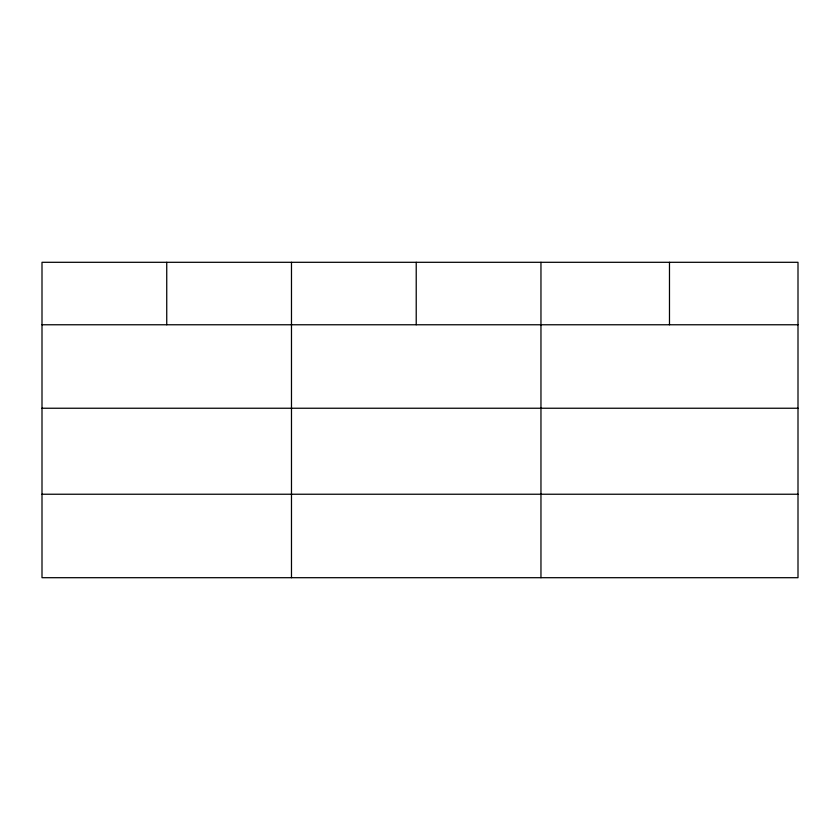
<?xml version="1.0" encoding="UTF-8"?>
<svg xmlns="http://www.w3.org/2000/svg" width="840" height="840" viewBox="0 0 840 840"><rect width="100%" height="100%" fill="white"/><g stroke="black" fill="none" stroke-linecap="round" stroke-linejoin="round"><path stroke-width="1.26" d="M798 408.24L798 262.3L42 262.3L42 577.7L798 577.7L798 408.24L42 408.24M42 324.765L798 324.765M42 494.235L798 494.235M669.48 262.3L669.48 324.765M540.96 262.3L540.96 577.7M416.22 262.3L416.22 324.765M291.48 262.3L291.48 577.7M166.74 262.3L166.74 324.765"/></g></svg>
